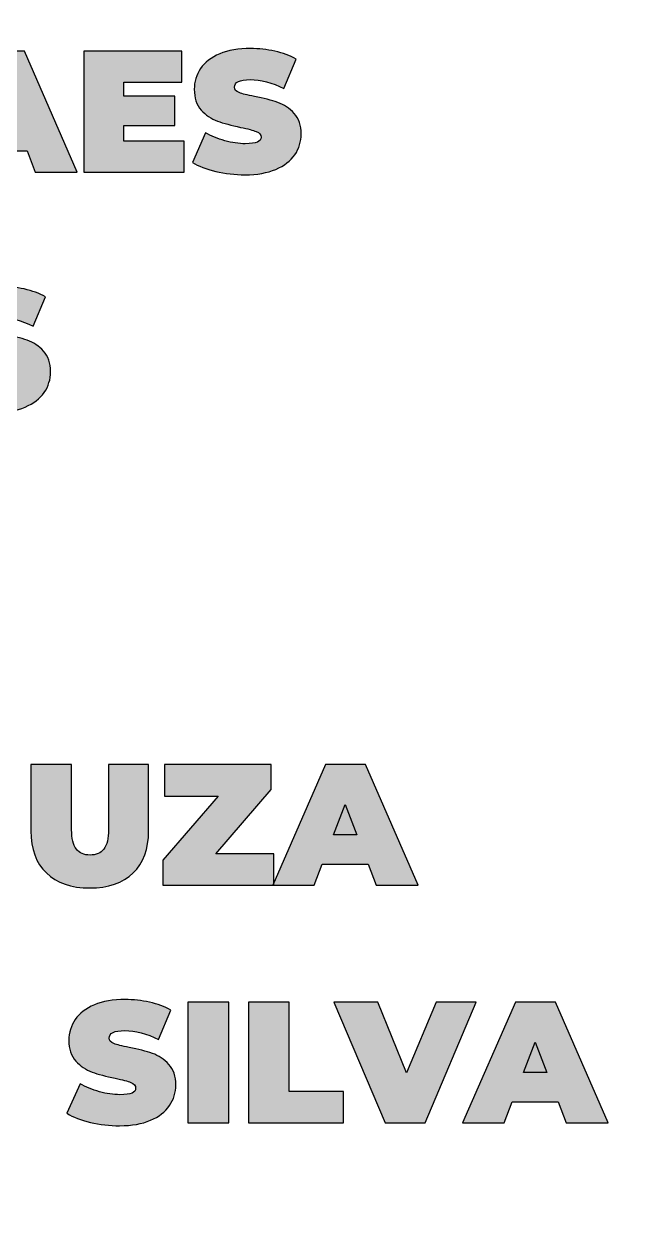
# Model space of a CAD drawing. Header units: centimetres. Extents: x -11.4 to 58.6, y -38.7 to 22.4.
# Drawn here: x 1.615 to 3.6, y 7.141 to 10.962 of the extents above; entities that cross this region are included whole.
import ezdxf

# ---------------------------------------------------------------- set-up
doc = ezdxf.new("R2010")
doc.units = ezdxf.units.CM
doc.header["$MEASUREMENT"] = 0
doc.layers.add('Camada 1', color=7, linetype='Continuous')

msp = doc.modelspace()

# ---------------------------------------------------------------- hatches: boundary and pattern name
at = {"layer": 'Camada 1', "true_color": 0x373435}
h = msp.add_hatch(color=250, dxfattribs=at)
edge = h.paths.add_edge_path()
edge.add_spline(control_points=[(1.62499, 10.55769), (1.62499, 10.55769), (1.47899, 10.55769), (1.47899, 10.55769), (1.47899, 10.55769), (1.45319, 10.49072), (1.45319, 10.49072), (1.45319, 10.49072), (1.32146, 10.49072), (1.32146, 10.49072), (1.32146, 10.49072), (1.48942, 10.87494), (1.48942, 10.87494), (1.48942, 10.87494), (1.61676, 10.87494), (1.61676, 10.87494), (1.61676, 10.87494), (1.78472, 10.49072), (1.78472, 10.49072), (1.78472, 10.49072), (1.65079, 10.49072), (1.65079, 10.49072), (1.65079, 10.49072), (1.62499, 10.55769), (1.62499, 10.55769)], knot_values=[0, 0, 0, 0, 0.125, 0.125, 0.125, 0.25, 0.25, 0.25, 0.375, 0.375, 0.375, 0.5, 0.5, 0.5, 0.625, 0.625, 0.625, 0.75, 0.75, 0.75, 0.875, 0.875, 0.875, 1, 1, 1, 1], degree=3, periodic=1)
h = msp.add_hatch(color=250, dxfattribs=at)
edge = h.paths.add_edge_path()
edge.add_spline(control_points=[(2.12503, 10.58842), (2.12503, 10.58842), (2.12503, 10.49072), (2.12503, 10.49072), (2.12503, 10.49072), (1.80558, 10.49072), (1.80558, 10.49072), (1.80558, 10.49072), (1.80558, 10.87494), (1.80558, 10.87494), (1.80558, 10.87494), (2.11789, 10.87494), (2.11789, 10.87494), (2.11789, 10.87494), (2.11789, 10.77724), (2.11789, 10.77724), (2.11789, 10.77724), (1.93292, 10.77724), (1.93292, 10.77724), (1.93292, 10.77724), (1.93292, 10.73223), (1.93292, 10.73223), (1.93292, 10.73223), (2.09539, 10.73223), (2.09539, 10.73223), (2.09539, 10.73223), (2.09539, 10.63892), (2.09539, 10.63892), (2.09539, 10.63892), (1.93292, 10.63892), (1.93292, 10.63892), (1.93292, 10.63892), (1.93292, 10.58842), (1.93292, 10.58842), (1.93292, 10.58842), (2.12503, 10.58842), (2.12503, 10.58842)], knot_values=[0, 0, 0, 0, 0.0833333, 0.0833333, 0.0833333, 0.1666667, 0.1666667, 0.1666667, 0.25, 0.25, 0.25, 0.3333333, 0.3333333, 0.3333333, 0.4166667, 0.4166667, 0.4166667, 0.5, 0.5, 0.5, 0.5833333, 0.5833333, 0.5833333, 0.6666667, 0.6666667, 0.6666667, 0.75, 0.75, 0.75, 0.8333333, 0.8333333, 0.8333333, 0.9166667, 0.9166667, 0.9166667, 1, 1, 1, 1], degree=3, periodic=1)
h = msp.add_hatch(color=250, dxfattribs=at)
edge = h.paths.add_edge_path()
edge.add_spline(control_points=[(2.31824, 10.48194), (2.2864, 10.48194), (2.25539, 10.48551), (2.2252, 10.49265), (2.19501, 10.49978), (2.17022, 10.50938), (2.15083, 10.52146), (2.15083, 10.52146), (2.19254, 10.61587), (2.19254, 10.61587), (2.21084, 10.60526), (2.23133, 10.59675), (2.25402, 10.59035), (2.2767, 10.58394), (2.29848, 10.58074), (2.31933, 10.58074), (2.33727, 10.58074), (2.35007, 10.58248), (2.35776, 10.58596), (2.36544, 10.58943), (2.36928, 10.59464), (2.36928, 10.6016), (2.36928, 10.60965), (2.36425, 10.61569), (2.35419, 10.61971), (2.34412, 10.62373), (2.32757, 10.62812), (2.30451, 10.63288), (2.27487, 10.6391), (2.25017, 10.64578), (2.23041, 10.65292), (2.21065, 10.66006), (2.19346, 10.67176), (2.17882, 10.68805), (2.16418, 10.70433), (2.15686, 10.72638), (2.15686, 10.75419), (2.15686, 10.77834), (2.16363, 10.80029), (2.17717, 10.82005), (2.19071, 10.83981), (2.21093, 10.85536), (2.23783, 10.86671), (2.26472, 10.87805), (2.29738, 10.88372), (2.3358, 10.88372), (2.36215, 10.88372), (2.38804, 10.88089), (2.41347, 10.87522), (2.4389, 10.86954), (2.46131, 10.86122), (2.48071, 10.85024), (2.48071, 10.85024), (2.44174, 10.75638), (2.44174, 10.75638), (2.40404, 10.77541), (2.36837, 10.78492), (2.3347, 10.78492), (2.3014, 10.78492), (2.28475, 10.77687), (2.28475, 10.76077), (2.28475, 10.75309), (2.28969, 10.74733), (2.29957, 10.74349), (2.30945, 10.73964), (2.32574, 10.73552), (2.34842, 10.73113), (2.3777, 10.72564), (2.4024, 10.71933), (2.42252, 10.7122), (2.44265, 10.70506), (2.46012, 10.69344), (2.47494, 10.67734), (2.48976, 10.66124), (2.49717, 10.63929), (2.49717, 10.61148), (2.49717, 10.58733), (2.4904, 10.56546), (2.47686, 10.54589), (2.46332, 10.52631), (2.44311, 10.51076), (2.41621, 10.49923), (2.38932, 10.4877), (2.35666, 10.48194), (2.31824, 10.48194)], knot_values=[0, 0, 0, 0, 0.0357143, 0.0357143, 0.0357143, 0.0714286, 0.0714286, 0.0714286, 0.1071429, 0.1071429, 0.1071429, 0.1428571, 0.1428571, 0.1428571, 0.1785714, 0.1785714, 0.1785714, 0.2142857, 0.2142857, 0.2142857, 0.25, 0.25, 0.25, 0.2857143, 0.2857143, 0.2857143, 0.3214286, 0.3214286, 0.3214286, 0.3571429, 0.3571429, 0.3571429, 0.3928571, 0.3928571, 0.3928571, 0.4285714, 0.4285714, 0.4285714, 0.4642857, 0.4642857, 0.4642857, 0.5, 0.5, 0.5, 0.5357143, 0.5357143, 0.5357143, 0.5714286, 0.5714286, 0.5714286, 0.6071429, 0.6071429, 0.6071429, 0.6428571, 0.6428571, 0.6428571, 0.6785714, 0.6785714, 0.6785714, 0.7142857, 0.7142857, 0.7142857, 0.75, 0.75, 0.75, 0.7857143, 0.7857143, 0.7857143, 0.8214286, 0.8214286, 0.8214286, 0.8571429, 0.8571429, 0.8571429, 0.8928571, 0.8928571, 0.8928571, 0.9285714, 0.9285714, 0.9285714, 0.9642857, 0.9642857, 0.9642857, 1, 1, 1, 1], degree=3, periodic=1)
h = msp.add_hatch(color=250, dxfattribs=at)
edge = h.paths.add_edge_path()
edge.add_spline(control_points=[(1.52098, 9.72503), (1.48914, 9.72503), (1.45813, 9.72859), (1.42794, 9.73573), (1.39776, 9.74287), (1.37296, 9.75247), (1.35357, 9.76455), (1.35357, 9.76455), (1.39528, 9.85896), (1.39528, 9.85896), (1.41358, 9.84835), (1.43407, 9.83984), (1.45676, 9.83343), (1.47944, 9.82703), (1.50122, 9.82383), (1.52208, 9.82383), (1.54001, 9.82383), (1.55281, 9.82556), (1.5605, 9.82904), (1.56818, 9.83252), (1.57202, 9.83773), (1.57202, 9.84468), (1.57202, 9.85274), (1.56699, 9.85877), (1.55693, 9.8628), (1.54687, 9.86682), (1.53031, 9.87121), (1.50726, 9.87597), (1.47762, 9.88219), (1.45292, 9.88887), (1.43316, 9.89601), (1.4134, 9.90314), (1.3962, 9.91485), (1.38156, 9.93114), (1.36692, 9.94742), (1.35961, 9.96946), (1.35961, 9.99727), (1.35961, 10.02143), (1.36637, 10.04338), (1.37992, 10.06314), (1.39346, 10.0829), (1.41367, 10.09845), (1.44057, 10.1098), (1.46746, 10.12114), (1.50012, 10.12681), (1.53854, 10.12681), (1.56489, 10.12681), (1.59078, 10.12398), (1.61621, 10.11831), (1.64164, 10.11263), (1.66406, 10.10431), (1.68345, 10.09333), (1.68345, 10.09333), (1.64448, 9.99947), (1.64448, 9.99947), (1.60679, 10.0185), (1.57111, 10.02801), (1.53745, 10.02801), (1.50414, 10.02801), (1.4875, 10.01996), (1.4875, 10.00386), (1.4875, 9.99618), (1.49244, 9.99042), (1.50232, 9.98657), (1.5122, 9.98273), (1.52848, 9.97861), (1.55117, 9.97422), (1.58044, 9.96873), (1.60514, 9.96242), (1.62527, 9.95529), (1.64539, 9.94815), (1.66287, 9.93653), (1.67769, 9.92043), (1.69251, 9.90433), (1.69991, 9.88238), (1.69991, 9.85456), (1.69991, 9.83041), (1.69315, 9.80855), (1.67961, 9.78897), (1.66607, 9.7694), (1.64585, 9.75385), (1.61896, 9.74232), (1.59206, 9.73079), (1.5594, 9.72503), (1.52098, 9.72503)], knot_values=[0, 0, 0, 0, 0.0357143, 0.0357143, 0.0357143, 0.0714286, 0.0714286, 0.0714286, 0.1071429, 0.1071429, 0.1071429, 0.1428571, 0.1428571, 0.1428571, 0.1785714, 0.1785714, 0.1785714, 0.2142857, 0.2142857, 0.2142857, 0.25, 0.25, 0.25, 0.2857143, 0.2857143, 0.2857143, 0.3214286, 0.3214286, 0.3214286, 0.3571429, 0.3571429, 0.3571429, 0.3928571, 0.3928571, 0.3928571, 0.4285714, 0.4285714, 0.4285714, 0.4642857, 0.4642857, 0.4642857, 0.5, 0.5, 0.5, 0.5357143, 0.5357143, 0.5357143, 0.5714286, 0.5714286, 0.5714286, 0.6071429, 0.6071429, 0.6071429, 0.6428571, 0.6428571, 0.6428571, 0.6785714, 0.6785714, 0.6785714, 0.7142857, 0.7142857, 0.7142857, 0.75, 0.75, 0.75, 0.7857143, 0.7857143, 0.7857143, 0.8214286, 0.8214286, 0.8214286, 0.8571429, 0.8571429, 0.8571429, 0.8928571, 0.8928571, 0.8928571, 0.9285714, 0.9285714, 0.9285714, 0.9642857, 0.9642857, 0.9642857, 1, 1, 1, 1], degree=3, periodic=1)
h = msp.add_hatch(color=250, dxfattribs=at)
edge = h.paths.add_edge_path()
edge.add_spline(control_points=[(1.82451, 8.2112), (1.7656, 8.2112), (1.71967, 8.22712), (1.68674, 8.25896), (1.65381, 8.29079), (1.63734, 8.33543), (1.63734, 8.39288), (1.63734, 8.39288), (1.63734, 8.6042), (1.63734, 8.6042), (1.63734, 8.6042), (1.76688, 8.6042), (1.76688, 8.6042), (1.76688, 8.6042), (1.76688, 8.39673), (1.76688, 8.39673), (1.76688, 8.36855), (1.77191, 8.34806), (1.78198, 8.33525), (1.79204, 8.32245), (1.80658, 8.31604), (1.82561, 8.31604), (1.84464, 8.31604), (1.85918, 8.32245), (1.86925, 8.33525), (1.87931, 8.34806), (1.88434, 8.36855), (1.88434, 8.39673), (1.88434, 8.39673), (1.88434, 8.6042), (1.88434, 8.6042), (1.88434, 8.6042), (2.01168, 8.6042), (2.01168, 8.6042), (2.01168, 8.6042), (2.01168, 8.39288), (2.01168, 8.39288), (2.01168, 8.33543), (1.99522, 8.29079), (1.96228, 8.25896), (1.92935, 8.22712), (1.88342, 8.2112), (1.82451, 8.2112)], knot_values=[0, 0, 0, 0, 0.0714286, 0.0714286, 0.0714286, 0.1428571, 0.1428571, 0.1428571, 0.2142857, 0.2142857, 0.2142857, 0.2857143, 0.2857143, 0.2857143, 0.3571429, 0.3571429, 0.3571429, 0.4285714, 0.4285714, 0.4285714, 0.5, 0.5, 0.5, 0.5714286, 0.5714286, 0.5714286, 0.6428571, 0.6428571, 0.6428571, 0.7142857, 0.7142857, 0.7142857, 0.7857143, 0.7857143, 0.7857143, 0.8571429, 0.8571429, 0.8571429, 0.9285714, 0.9285714, 0.9285714, 1, 1, 1, 1], degree=3, periodic=1)
h = msp.add_hatch(color=250, dxfattribs=at)
edge = h.paths.add_edge_path()
edge.add_spline(control_points=[(2.41017, 8.32043), (2.41017, 8.32043), (2.41017, 8.21999), (2.41017, 8.21999), (2.41017, 8.21999), (2.05724, 8.21999), (2.05724, 8.21999), (2.05724, 8.21999), (2.05724, 8.29957), (2.05724, 8.29957), (2.05724, 8.29957), (2.23288, 8.50376), (2.23288, 8.50376), (2.23288, 8.50376), (2.06273, 8.50376), (2.06273, 8.50376), (2.06273, 8.50376), (2.06273, 8.6042), (2.06273, 8.6042), (2.06273, 8.6042), (2.40139, 8.6042), (2.40139, 8.6042), (2.40139, 8.6042), (2.40139, 8.52462), (2.40139, 8.52462), (2.40139, 8.52462), (2.22575, 8.32043), (2.22575, 8.32043), (2.22575, 8.32043), (2.41017, 8.32043), (2.41017, 8.32043)], knot_values=[0, 0, 0, 0, 0.1, 0.1, 0.1, 0.2, 0.2, 0.2, 0.3, 0.3, 0.3, 0.4, 0.4, 0.4, 0.5, 0.5, 0.5, 0.6, 0.6, 0.6, 0.7, 0.7, 0.7, 0.8, 0.8, 0.8, 0.9, 0.9, 0.9, 1, 1, 1, 1], degree=3, periodic=1)
h = msp.add_hatch(color=250, dxfattribs=at)
edge = h.paths.add_edge_path()
edge.add_spline(control_points=[(2.70986, 8.28695), (2.70986, 8.28695), (2.56386, 8.28695), (2.56386, 8.28695), (2.56386, 8.28695), (2.53806, 8.21999), (2.53806, 8.21999), (2.53806, 8.21999), (2.40633, 8.21999), (2.40633, 8.21999), (2.40633, 8.21999), (2.57429, 8.6042), (2.57429, 8.6042), (2.57429, 8.6042), (2.70163, 8.6042), (2.70163, 8.6042), (2.70163, 8.6042), (2.86959, 8.21999), (2.86959, 8.21999), (2.86959, 8.21999), (2.73566, 8.21999), (2.73566, 8.21999), (2.73566, 8.21999), (2.70986, 8.28695), (2.70986, 8.28695)], knot_values=[0, 0, 0, 0, 0.125, 0.125, 0.125, 0.25, 0.25, 0.25, 0.375, 0.375, 0.375, 0.5, 0.5, 0.5, 0.625, 0.625, 0.625, 0.75, 0.75, 0.75, 0.875, 0.875, 0.875, 1, 1, 1, 1], degree=3, periodic=1)
h = msp.add_hatch(color=250, dxfattribs=at)
edge = h.paths.add_edge_path()
edge.add_spline(control_points=[(2.67419, 8.38026), (2.67419, 8.38026), (2.63686, 8.47686), (2.63686, 8.47686), (2.63686, 8.47686), (2.59954, 8.38026), (2.59954, 8.38026), (2.59954, 8.38026), (2.67419, 8.38026), (2.67419, 8.38026)], knot_values=[0, 0, 0, 0, 0.3333333, 0.3333333, 0.3333333, 0.6666667, 0.6666667, 0.6666667, 1, 1, 1, 1], degree=3, periodic=1)
h = msp.add_hatch(color=250, dxfattribs=at)
edge = h.paths.add_edge_path()
edge.add_spline(control_points=[(1.91947, 7.45429), (1.88763, 7.45429), (1.85662, 7.45786), (1.82644, 7.465), (1.79625, 7.47213), (1.77145, 7.48174), (1.75206, 7.49381), (1.75206, 7.49381), (1.79377, 7.58822), (1.79377, 7.58822), (1.81207, 7.57761), (1.83256, 7.5691), (1.85525, 7.5627), (1.87794, 7.55629), (1.89971, 7.55309), (1.92057, 7.55309), (1.9385, 7.55309), (1.9513, 7.55483), (1.95899, 7.55831), (1.96667, 7.56178), (1.97052, 7.56699), (1.97052, 7.57395), (1.97052, 7.582), (1.96548, 7.58804), (1.95542, 7.59206), (1.94536, 7.59608), (1.9288, 7.60048), (1.90575, 7.60523), (1.87611, 7.61145), (1.85141, 7.61814), (1.83165, 7.62527), (1.81189, 7.63241), (1.79469, 7.64411), (1.78005, 7.6604), (1.76541, 7.67668), (1.7581, 7.69873), (1.7581, 7.72654), (1.7581, 7.75069), (1.76486, 7.77264), (1.77841, 7.7924), (1.79195, 7.81216), (1.81216, 7.82771), (1.83906, 7.83906), (1.86595, 7.8504), (1.89861, 7.85607), (1.93703, 7.85607), (1.96338, 7.85607), (1.98927, 7.85324), (2.0147, 7.84757), (2.04013, 7.84189), (2.06255, 7.83357), (2.08194, 7.82259), (2.08194, 7.82259), (2.04297, 7.72873), (2.04297, 7.72873), (2.00528, 7.74776), (1.9696, 7.75728), (1.93594, 7.75728), (1.90264, 7.75728), (1.88599, 7.74922), (1.88599, 7.73312), (1.88599, 7.72544), (1.89093, 7.71968), (1.90081, 7.71584), (1.91069, 7.71199), (1.92697, 7.70788), (1.94966, 7.70348), (1.97893, 7.698), (2.00363, 7.69169), (2.02376, 7.68455), (2.04388, 7.67741), (2.06136, 7.66579), (2.07618, 7.64969), (2.091, 7.63359), (2.09841, 7.61164), (2.09841, 7.58383), (2.09841, 7.55968), (2.09164, 7.53781), (2.0781, 7.51824), (2.06456, 7.49866), (2.04434, 7.48311), (2.01745, 7.47158), (1.99055, 7.46005), (1.95789, 7.45429), (1.91947, 7.45429)], knot_values=[0, 0, 0, 0, 0.0357143, 0.0357143, 0.0357143, 0.0714286, 0.0714286, 0.0714286, 0.1071429, 0.1071429, 0.1071429, 0.1428571, 0.1428571, 0.1428571, 0.1785714, 0.1785714, 0.1785714, 0.2142857, 0.2142857, 0.2142857, 0.25, 0.25, 0.25, 0.2857143, 0.2857143, 0.2857143, 0.3214286, 0.3214286, 0.3214286, 0.3571429, 0.3571429, 0.3571429, 0.3928571, 0.3928571, 0.3928571, 0.4285714, 0.4285714, 0.4285714, 0.4642857, 0.4642857, 0.4642857, 0.5, 0.5, 0.5, 0.5357143, 0.5357143, 0.5357143, 0.5714286, 0.5714286, 0.5714286, 0.6071429, 0.6071429, 0.6071429, 0.6428571, 0.6428571, 0.6428571, 0.6785714, 0.6785714, 0.6785714, 0.7142857, 0.7142857, 0.7142857, 0.75, 0.75, 0.75, 0.7857143, 0.7857143, 0.7857143, 0.8214286, 0.8214286, 0.8214286, 0.8571429, 0.8571429, 0.8571429, 0.8928571, 0.8928571, 0.8928571, 0.9285714, 0.9285714, 0.9285714, 0.9642857, 0.9642857, 0.9642857, 1, 1, 1, 1], degree=3, periodic=1)
h = msp.add_hatch(color=250, dxfattribs=at)
edge = h.paths.add_edge_path()
edge.add_spline(control_points=[(2.13683, 7.84729), (2.13683, 7.84729), (2.26636, 7.84729), (2.26636, 7.84729), (2.26636, 7.84729), (2.26636, 7.46307), (2.26636, 7.46307), (2.26636, 7.46307), (2.13683, 7.46307), (2.13683, 7.46307), (2.13683, 7.46307), (2.13683, 7.84729), (2.13683, 7.84729)], knot_values=[0, 0, 0, 0, 0.25, 0.25, 0.25, 0.5, 0.5, 0.5, 0.75, 0.75, 0.75, 1, 1, 1, 1], degree=3, periodic=1)
h = msp.add_hatch(color=250, dxfattribs=at)
edge = h.paths.add_edge_path()
edge.add_spline(control_points=[(2.32894, 7.84729), (2.32894, 7.84729), (2.45847, 7.84729), (2.45847, 7.84729), (2.45847, 7.84729), (2.45847, 7.56352), (2.45847, 7.56352), (2.45847, 7.56352), (2.63192, 7.56352), (2.63192, 7.56352), (2.63192, 7.56352), (2.63192, 7.46307), (2.63192, 7.46307), (2.63192, 7.46307), (2.32894, 7.46307), (2.32894, 7.46307), (2.32894, 7.46307), (2.32894, 7.84729), (2.32894, 7.84729)], knot_values=[0, 0, 0, 0, 0.1666667, 0.1666667, 0.1666667, 0.3333333, 0.3333333, 0.3333333, 0.5, 0.5, 0.5, 0.6666667, 0.6666667, 0.6666667, 0.8333333, 0.8333333, 0.8333333, 1, 1, 1, 1], degree=3, periodic=1)
h = msp.add_hatch(color=250, dxfattribs=at)
edge = h.paths.add_edge_path()
edge.add_spline(control_points=[(3.05347, 7.84729), (3.05347, 7.84729), (2.891, 7.46307), (2.891, 7.46307), (2.891, 7.46307), (2.76365, 7.46307), (2.76365, 7.46307), (2.76365, 7.46307), (2.60118, 7.84729), (2.60118, 7.84729), (2.60118, 7.84729), (2.7406, 7.84729), (2.7406, 7.84729), (2.7406, 7.84729), (2.83226, 7.6228), (2.83226, 7.6228), (2.83226, 7.6228), (2.92612, 7.84729), (2.92612, 7.84729), (2.92612, 7.84729), (3.05347, 7.84729), (3.05347, 7.84729)], knot_values=[0, 0, 0, 0, 0.1428571, 0.1428571, 0.1428571, 0.2857143, 0.2857143, 0.2857143, 0.4285714, 0.4285714, 0.4285714, 0.5714286, 0.5714286, 0.5714286, 0.7142857, 0.7142857, 0.7142857, 0.8571429, 0.8571429, 0.8571429, 1, 1, 1, 1], degree=3, periodic=1)
h = msp.add_hatch(color=250, dxfattribs=at)
edge = h.paths.add_edge_path()
edge.add_spline(control_points=[(3.31419, 7.53004), (3.31419, 7.53004), (3.16818, 7.53004), (3.16818, 7.53004), (3.16818, 7.53004), (3.14238, 7.46307), (3.14238, 7.46307), (3.14238, 7.46307), (3.01065, 7.46307), (3.01065, 7.46307), (3.01065, 7.46307), (3.17861, 7.84729), (3.17861, 7.84729), (3.17861, 7.84729), (3.30595, 7.84729), (3.30595, 7.84729), (3.30595, 7.84729), (3.47391, 7.46307), (3.47391, 7.46307), (3.47391, 7.46307), (3.33998, 7.46307), (3.33998, 7.46307), (3.33998, 7.46307), (3.31419, 7.53004), (3.31419, 7.53004)], knot_values=[0, 0, 0, 0, 0.125, 0.125, 0.125, 0.25, 0.25, 0.25, 0.375, 0.375, 0.375, 0.5, 0.5, 0.5, 0.625, 0.625, 0.625, 0.75, 0.75, 0.75, 0.875, 0.875, 0.875, 1, 1, 1, 1], degree=3, periodic=1)
h = msp.add_hatch(color=250, dxfattribs=at)
edge = h.paths.add_edge_path()
edge.add_spline(control_points=[(3.27851, 7.62335), (3.27851, 7.62335), (3.24118, 7.71995), (3.24118, 7.71995), (3.24118, 7.71995), (3.20386, 7.62335), (3.20386, 7.62335), (3.20386, 7.62335), (3.27851, 7.62335), (3.27851, 7.62335)], knot_values=[0, 0, 0, 0, 0.3333333, 0.3333333, 0.3333333, 0.6666667, 0.6666667, 0.6666667, 1, 1, 1, 1], degree=3, periodic=1)

# ---------------------------------------------------------------- linework, layer by layer
at = {"layer": 'Camada 1', "color": 250, "lineweight": 20}
msp.add_open_spline([(-6.39065, 22.42335), (-6.39065, 22.42335), (-3.39065, 22.42335), (-3.39065, 22.42335), (2.10935, 22.42335), (6.60935, 17.92336), (6.60935, 12.42336), (6.60935, 12.42336), (6.60935, -27.57665), (6.60935, -27.57665), (6.60935, -27.57665), (-11.39065, -27.57665), (-11.39065, -27.57665), (-11.39065, -27.57665), (-11.39065, 17.42334), (-11.39065, 17.42334), (-11.39065, 20.17334), (-9.14065, 22.42335), (-6.39065, 22.42335)], degree=3, knots=[0, 0, 0, 0, 0.1666667, 0.1666667, 0.1666667, 0.3333333, 0.3333333, 0.3333333, 0.5, 0.5, 0.5, 0.6666667, 0.6666667, 0.6666667, 0.8333333, 0.8333333, 0.8333333, 1, 1, 1, 1], dxfattribs=at)
at = {"layer": 'Camada 1', "color": 250}
for points, knots in [([(1.62499, 10.55769), (1.62499, 10.55769), (1.47899, 10.55769), (1.47899, 10.55769), (1.47899, 10.55769), (1.45319, 10.49072), (1.45319, 10.49072), (1.45319, 10.49072), (1.32146, 10.49072), (1.32146, 10.49072), (1.32146, 10.49072), (1.48942, 10.87494), (1.48942, 10.87494), (1.48942, 10.87494), (1.61676, 10.87494), (1.61676, 10.87494), (1.61676, 10.87494), (1.78472, 10.49072), (1.78472, 10.49072), (1.78472, 10.49072), (1.65079, 10.49072), (1.65079, 10.49072), (1.65079, 10.49072), (1.62499, 10.55769), (1.62499, 10.55769)], [0, 0, 0, 0, 0.125, 0.125, 0.125, 0.25, 0.25, 0.25, 0.375, 0.375, 0.375, 0.5, 0.5, 0.5, 0.625, 0.625, 0.625, 0.75, 0.75, 0.75, 0.875, 0.875, 0.875, 1, 1, 1, 1]), ([(2.12503, 10.58842), (2.12503, 10.58842), (2.12503, 10.49072), (2.12503, 10.49072), (2.12503, 10.49072), (1.80558, 10.49072), (1.80558, 10.49072), (1.80558, 10.49072), (1.80558, 10.87494), (1.80558, 10.87494), (1.80558, 10.87494), (2.11789, 10.87494), (2.11789, 10.87494), (2.11789, 10.87494), (2.11789, 10.77724), (2.11789, 10.77724), (2.11789, 10.77724), (1.93292, 10.77724), (1.93292, 10.77724), (1.93292, 10.77724), (1.93292, 10.73223), (1.93292, 10.73223), (1.93292, 10.73223), (2.09539, 10.73223), (2.09539, 10.73223), (2.09539, 10.73223), (2.09539, 10.63892), (2.09539, 10.63892), (2.09539, 10.63892), (1.93292, 10.63892), (1.93292, 10.63892), (1.93292, 10.63892), (1.93292, 10.58842), (1.93292, 10.58842), (1.93292, 10.58842), (2.12503, 10.58842), (2.12503, 10.58842)], [0, 0, 0, 0, 0.0833333, 0.0833333, 0.0833333, 0.1666667, 0.1666667, 0.1666667, 0.25, 0.25, 0.25, 0.3333333, 0.3333333, 0.3333333, 0.4166667, 0.4166667, 0.4166667, 0.5, 0.5, 0.5, 0.5833333, 0.5833333, 0.5833333, 0.6666667, 0.6666667, 0.6666667, 0.75, 0.75, 0.75, 0.8333333, 0.8333333, 0.8333333, 0.9166667, 0.9166667, 0.9166667, 1, 1, 1, 1]), ([(2.31824, 10.48194), (2.2864, 10.48194), (2.25539, 10.48551), (2.2252, 10.49265), (2.19501, 10.49978), (2.17022, 10.50938), (2.15083, 10.52146), (2.15083, 10.52146), (2.19254, 10.61587), (2.19254, 10.61587), (2.21084, 10.60526), (2.23133, 10.59675), (2.25402, 10.59035), (2.2767, 10.58394), (2.29848, 10.58074), (2.31933, 10.58074), (2.33727, 10.58074), (2.35007, 10.58248), (2.35776, 10.58596), (2.36544, 10.58943), (2.36928, 10.59464), (2.36928, 10.6016), (2.36928, 10.60965), (2.36425, 10.61569), (2.35419, 10.61971), (2.34412, 10.62373), (2.32757, 10.62812), (2.30451, 10.63288), (2.27487, 10.6391), (2.25017, 10.64578), (2.23041, 10.65292), (2.21065, 10.66006), (2.19346, 10.67176), (2.17882, 10.68805), (2.16418, 10.70433), (2.15686, 10.72638), (2.15686, 10.75419), (2.15686, 10.77834), (2.16363, 10.80029), (2.17717, 10.82005), (2.19071, 10.83981), (2.21093, 10.85536), (2.23783, 10.86671), (2.26472, 10.87805), (2.29738, 10.88372), (2.3358, 10.88372), (2.36215, 10.88372), (2.38804, 10.88089), (2.41347, 10.87522), (2.4389, 10.86954), (2.46131, 10.86122), (2.48071, 10.85024), (2.48071, 10.85024), (2.44174, 10.75638), (2.44174, 10.75638), (2.40404, 10.77541), (2.36837, 10.78492), (2.3347, 10.78492), (2.3014, 10.78492), (2.28475, 10.77687), (2.28475, 10.76077), (2.28475, 10.75309), (2.28969, 10.74733), (2.29957, 10.74349), (2.30945, 10.73964), (2.32574, 10.73552), (2.34842, 10.73113), (2.3777, 10.72564), (2.4024, 10.71933), (2.42252, 10.7122), (2.44265, 10.70506), (2.46012, 10.69344), (2.47494, 10.67734), (2.48976, 10.66124), (2.49717, 10.63929), (2.49717, 10.61148), (2.49717, 10.58733), (2.4904, 10.56546), (2.47686, 10.54589), (2.46332, 10.52631), (2.44311, 10.51076), (2.41621, 10.49923), (2.38932, 10.4877), (2.35666, 10.48194), (2.31824, 10.48194)], [0, 0, 0, 0, 0.0357143, 0.0357143, 0.0357143, 0.0714286, 0.0714286, 0.0714286, 0.1071429, 0.1071429, 0.1071429, 0.1428571, 0.1428571, 0.1428571, 0.1785714, 0.1785714, 0.1785714, 0.2142857, 0.2142857, 0.2142857, 0.25, 0.25, 0.25, 0.2857143, 0.2857143, 0.2857143, 0.3214286, 0.3214286, 0.3214286, 0.3571429, 0.3571429, 0.3571429, 0.3928571, 0.3928571, 0.3928571, 0.4285714, 0.4285714, 0.4285714, 0.4642857, 0.4642857, 0.4642857, 0.5, 0.5, 0.5, 0.5357143, 0.5357143, 0.5357143, 0.5714286, 0.5714286, 0.5714286, 0.6071429, 0.6071429, 0.6071429, 0.6428571, 0.6428571, 0.6428571, 0.6785714, 0.6785714, 0.6785714, 0.7142857, 0.7142857, 0.7142857, 0.75, 0.75, 0.75, 0.7857143, 0.7857143, 0.7857143, 0.8214286, 0.8214286, 0.8214286, 0.8571429, 0.8571429, 0.8571429, 0.8928571, 0.8928571, 0.8928571, 0.9285714, 0.9285714, 0.9285714, 0.9642857, 0.9642857, 0.9642857, 1, 1, 1, 1]), ([(1.52098, 9.72503), (1.48914, 9.72503), (1.45813, 9.72859), (1.42794, 9.73573), (1.39776, 9.74287), (1.37296, 9.75247), (1.35357, 9.76455), (1.35357, 9.76455), (1.39528, 9.85896), (1.39528, 9.85896), (1.41358, 9.84835), (1.43407, 9.83984), (1.45676, 9.83343), (1.47944, 9.82703), (1.50122, 9.82383), (1.52208, 9.82383), (1.54001, 9.82383), (1.55281, 9.82556), (1.5605, 9.82904), (1.56818, 9.83252), (1.57202, 9.83773), (1.57202, 9.84468), (1.57202, 9.85274), (1.56699, 9.85877), (1.55693, 9.8628), (1.54687, 9.86682), (1.53031, 9.87121), (1.50726, 9.87597), (1.47762, 9.88219), (1.45292, 9.88887), (1.43316, 9.89601), (1.4134, 9.90314), (1.3962, 9.91485), (1.38156, 9.93114), (1.36692, 9.94742), (1.35961, 9.96946), (1.35961, 9.99727), (1.35961, 10.02143), (1.36637, 10.04338), (1.37992, 10.06314), (1.39346, 10.0829), (1.41367, 10.09845), (1.44057, 10.1098), (1.46746, 10.12114), (1.50012, 10.12681), (1.53854, 10.12681), (1.56489, 10.12681), (1.59078, 10.12398), (1.61621, 10.11831), (1.64164, 10.11263), (1.66406, 10.10431), (1.68345, 10.09333), (1.68345, 10.09333), (1.64448, 9.99947), (1.64448, 9.99947), (1.60679, 10.0185), (1.57111, 10.02801), (1.53745, 10.02801), (1.50414, 10.02801), (1.4875, 10.01996), (1.4875, 10.00386), (1.4875, 9.99618), (1.49244, 9.99042), (1.50232, 9.98657), (1.5122, 9.98273), (1.52848, 9.97861), (1.55117, 9.97422), (1.58044, 9.96873), (1.60514, 9.96242), (1.62527, 9.95529), (1.64539, 9.94815), (1.66287, 9.93653), (1.67769, 9.92043), (1.69251, 9.90433), (1.69991, 9.88238), (1.69991, 9.85456), (1.69991, 9.83041), (1.69315, 9.80855), (1.67961, 9.78897), (1.66607, 9.7694), (1.64585, 9.75385), (1.61896, 9.74232), (1.59206, 9.73079), (1.5594, 9.72503), (1.52098, 9.72503)], [0, 0, 0, 0, 0.0357143, 0.0357143, 0.0357143, 0.0714286, 0.0714286, 0.0714286, 0.1071429, 0.1071429, 0.1071429, 0.1428571, 0.1428571, 0.1428571, 0.1785714, 0.1785714, 0.1785714, 0.2142857, 0.2142857, 0.2142857, 0.25, 0.25, 0.25, 0.2857143, 0.2857143, 0.2857143, 0.3214286, 0.3214286, 0.3214286, 0.3571429, 0.3571429, 0.3571429, 0.3928571, 0.3928571, 0.3928571, 0.4285714, 0.4285714, 0.4285714, 0.4642857, 0.4642857, 0.4642857, 0.5, 0.5, 0.5, 0.5357143, 0.5357143, 0.5357143, 0.5714286, 0.5714286, 0.5714286, 0.6071429, 0.6071429, 0.6071429, 0.6428571, 0.6428571, 0.6428571, 0.6785714, 0.6785714, 0.6785714, 0.7142857, 0.7142857, 0.7142857, 0.75, 0.75, 0.75, 0.7857143, 0.7857143, 0.7857143, 0.8214286, 0.8214286, 0.8214286, 0.8571429, 0.8571429, 0.8571429, 0.8928571, 0.8928571, 0.8928571, 0.9285714, 0.9285714, 0.9285714, 0.9642857, 0.9642857, 0.9642857, 1, 1, 1, 1]), ([(1.82451, 8.2112), (1.7656, 8.2112), (1.71967, 8.22712), (1.68674, 8.25896), (1.65381, 8.29079), (1.63734, 8.33543), (1.63734, 8.39288), (1.63734, 8.39288), (1.63734, 8.6042), (1.63734, 8.6042), (1.63734, 8.6042), (1.76688, 8.6042), (1.76688, 8.6042), (1.76688, 8.6042), (1.76688, 8.39673), (1.76688, 8.39673), (1.76688, 8.36855), (1.77191, 8.34806), (1.78198, 8.33525), (1.79204, 8.32245), (1.80658, 8.31604), (1.82561, 8.31604), (1.84464, 8.31604), (1.85918, 8.32245), (1.86925, 8.33525), (1.87931, 8.34806), (1.88434, 8.36855), (1.88434, 8.39673), (1.88434, 8.39673), (1.88434, 8.6042), (1.88434, 8.6042), (1.88434, 8.6042), (2.01168, 8.6042), (2.01168, 8.6042), (2.01168, 8.6042), (2.01168, 8.39288), (2.01168, 8.39288), (2.01168, 8.33543), (1.99522, 8.29079), (1.96228, 8.25896), (1.92935, 8.22712), (1.88342, 8.2112), (1.82451, 8.2112)], [0, 0, 0, 0, 0.0714286, 0.0714286, 0.0714286, 0.1428571, 0.1428571, 0.1428571, 0.2142857, 0.2142857, 0.2142857, 0.2857143, 0.2857143, 0.2857143, 0.3571429, 0.3571429, 0.3571429, 0.4285714, 0.4285714, 0.4285714, 0.5, 0.5, 0.5, 0.5714286, 0.5714286, 0.5714286, 0.6428571, 0.6428571, 0.6428571, 0.7142857, 0.7142857, 0.7142857, 0.7857143, 0.7857143, 0.7857143, 0.8571429, 0.8571429, 0.8571429, 0.9285714, 0.9285714, 0.9285714, 1, 1, 1, 1]), ([(2.41017, 8.32043), (2.41017, 8.32043), (2.41017, 8.21999), (2.41017, 8.21999), (2.41017, 8.21999), (2.05724, 8.21999), (2.05724, 8.21999), (2.05724, 8.21999), (2.05724, 8.29957), (2.05724, 8.29957), (2.05724, 8.29957), (2.23288, 8.50376), (2.23288, 8.50376), (2.23288, 8.50376), (2.06273, 8.50376), (2.06273, 8.50376), (2.06273, 8.50376), (2.06273, 8.6042), (2.06273, 8.6042), (2.06273, 8.6042), (2.40139, 8.6042), (2.40139, 8.6042), (2.40139, 8.6042), (2.40139, 8.52462), (2.40139, 8.52462), (2.40139, 8.52462), (2.22575, 8.32043), (2.22575, 8.32043), (2.22575, 8.32043), (2.41017, 8.32043), (2.41017, 8.32043)], [0, 0, 0, 0, 0.1, 0.1, 0.1, 0.2, 0.2, 0.2, 0.3, 0.3, 0.3, 0.4, 0.4, 0.4, 0.5, 0.5, 0.5, 0.6, 0.6, 0.6, 0.7, 0.7, 0.7, 0.8, 0.8, 0.8, 0.9, 0.9, 0.9, 1, 1, 1, 1]), ([(2.70986, 8.28695), (2.70986, 8.28695), (2.56386, 8.28695), (2.56386, 8.28695), (2.56386, 8.28695), (2.53806, 8.21999), (2.53806, 8.21999), (2.53806, 8.21999), (2.40633, 8.21999), (2.40633, 8.21999), (2.40633, 8.21999), (2.57429, 8.6042), (2.57429, 8.6042), (2.57429, 8.6042), (2.70163, 8.6042), (2.70163, 8.6042), (2.70163, 8.6042), (2.86959, 8.21999), (2.86959, 8.21999), (2.86959, 8.21999), (2.73566, 8.21999), (2.73566, 8.21999), (2.73566, 8.21999), (2.70986, 8.28695), (2.70986, 8.28695)], [0, 0, 0, 0, 0.125, 0.125, 0.125, 0.25, 0.25, 0.25, 0.375, 0.375, 0.375, 0.5, 0.5, 0.5, 0.625, 0.625, 0.625, 0.75, 0.75, 0.75, 0.875, 0.875, 0.875, 1, 1, 1, 1]), ([(2.67419, 8.38026), (2.67419, 8.38026), (2.63686, 8.47686), (2.63686, 8.47686), (2.63686, 8.47686), (2.59954, 8.38026), (2.59954, 8.38026), (2.59954, 8.38026), (2.67419, 8.38026), (2.67419, 8.38026)], [0, 0, 0, 0, 0.3333333, 0.3333333, 0.3333333, 0.6666667, 0.6666667, 0.6666667, 1, 1, 1, 1]), ([(1.91947, 7.45429), (1.88763, 7.45429), (1.85662, 7.45786), (1.82644, 7.465), (1.79625, 7.47213), (1.77145, 7.48174), (1.75206, 7.49381), (1.75206, 7.49381), (1.79377, 7.58822), (1.79377, 7.58822), (1.81207, 7.57761), (1.83256, 7.5691), (1.85525, 7.5627), (1.87794, 7.55629), (1.89971, 7.55309), (1.92057, 7.55309), (1.9385, 7.55309), (1.9513, 7.55483), (1.95899, 7.55831), (1.96667, 7.56178), (1.97052, 7.56699), (1.97052, 7.57395), (1.97052, 7.582), (1.96548, 7.58804), (1.95542, 7.59206), (1.94536, 7.59608), (1.9288, 7.60048), (1.90575, 7.60523), (1.87611, 7.61145), (1.85141, 7.61814), (1.83165, 7.62527), (1.81189, 7.63241), (1.79469, 7.64411), (1.78005, 7.6604), (1.76541, 7.67668), (1.7581, 7.69873), (1.7581, 7.72654), (1.7581, 7.75069), (1.76486, 7.77264), (1.77841, 7.7924), (1.79195, 7.81216), (1.81216, 7.82771), (1.83906, 7.83906), (1.86595, 7.8504), (1.89861, 7.85607), (1.93703, 7.85607), (1.96338, 7.85607), (1.98927, 7.85324), (2.0147, 7.84757), (2.04013, 7.84189), (2.06255, 7.83357), (2.08194, 7.82259), (2.08194, 7.82259), (2.04297, 7.72873), (2.04297, 7.72873), (2.00528, 7.74776), (1.9696, 7.75728), (1.93594, 7.75728), (1.90264, 7.75728), (1.88599, 7.74922), (1.88599, 7.73312), (1.88599, 7.72544), (1.89093, 7.71968), (1.90081, 7.71584), (1.91069, 7.71199), (1.92697, 7.70788), (1.94966, 7.70348), (1.97893, 7.698), (2.00363, 7.69169), (2.02376, 7.68455), (2.04388, 7.67741), (2.06136, 7.66579), (2.07618, 7.64969), (2.091, 7.63359), (2.09841, 7.61164), (2.09841, 7.58383), (2.09841, 7.55968), (2.09164, 7.53781), (2.0781, 7.51824), (2.06456, 7.49866), (2.04434, 7.48311), (2.01745, 7.47158), (1.99055, 7.46005), (1.95789, 7.45429), (1.91947, 7.45429)], [0, 0, 0, 0, 0.0357143, 0.0357143, 0.0357143, 0.0714286, 0.0714286, 0.0714286, 0.1071429, 0.1071429, 0.1071429, 0.1428571, 0.1428571, 0.1428571, 0.1785714, 0.1785714, 0.1785714, 0.2142857, 0.2142857, 0.2142857, 0.25, 0.25, 0.25, 0.2857143, 0.2857143, 0.2857143, 0.3214286, 0.3214286, 0.3214286, 0.3571429, 0.3571429, 0.3571429, 0.3928571, 0.3928571, 0.3928571, 0.4285714, 0.4285714, 0.4285714, 0.4642857, 0.4642857, 0.4642857, 0.5, 0.5, 0.5, 0.5357143, 0.5357143, 0.5357143, 0.5714286, 0.5714286, 0.5714286, 0.6071429, 0.6071429, 0.6071429, 0.6428571, 0.6428571, 0.6428571, 0.6785714, 0.6785714, 0.6785714, 0.7142857, 0.7142857, 0.7142857, 0.75, 0.75, 0.75, 0.7857143, 0.7857143, 0.7857143, 0.8214286, 0.8214286, 0.8214286, 0.8571429, 0.8571429, 0.8571429, 0.8928571, 0.8928571, 0.8928571, 0.9285714, 0.9285714, 0.9285714, 0.9642857, 0.9642857, 0.9642857, 1, 1, 1, 1]), ([(2.13683, 7.84729), (2.13683, 7.84729), (2.26636, 7.84729), (2.26636, 7.84729), (2.26636, 7.84729), (2.26636, 7.46307), (2.26636, 7.46307), (2.26636, 7.46307), (2.13683, 7.46307), (2.13683, 7.46307), (2.13683, 7.46307), (2.13683, 7.84729), (2.13683, 7.84729)], [0, 0, 0, 0, 0.25, 0.25, 0.25, 0.5, 0.5, 0.5, 0.75, 0.75, 0.75, 1, 1, 1, 1]), ([(2.32894, 7.84729), (2.32894, 7.84729), (2.45847, 7.84729), (2.45847, 7.84729), (2.45847, 7.84729), (2.45847, 7.56352), (2.45847, 7.56352), (2.45847, 7.56352), (2.63192, 7.56352), (2.63192, 7.56352), (2.63192, 7.56352), (2.63192, 7.46307), (2.63192, 7.46307), (2.63192, 7.46307), (2.32894, 7.46307), (2.32894, 7.46307), (2.32894, 7.46307), (2.32894, 7.84729), (2.32894, 7.84729)], [0, 0, 0, 0, 0.1666667, 0.1666667, 0.1666667, 0.3333333, 0.3333333, 0.3333333, 0.5, 0.5, 0.5, 0.6666667, 0.6666667, 0.6666667, 0.8333333, 0.8333333, 0.8333333, 1, 1, 1, 1]), ([(3.05347, 7.84729), (3.05347, 7.84729), (2.891, 7.46307), (2.891, 7.46307), (2.891, 7.46307), (2.76365, 7.46307), (2.76365, 7.46307), (2.76365, 7.46307), (2.60118, 7.84729), (2.60118, 7.84729), (2.60118, 7.84729), (2.7406, 7.84729), (2.7406, 7.84729), (2.7406, 7.84729), (2.83226, 7.6228), (2.83226, 7.6228), (2.83226, 7.6228), (2.92612, 7.84729), (2.92612, 7.84729), (2.92612, 7.84729), (3.05347, 7.84729), (3.05347, 7.84729)], [0, 0, 0, 0, 0.1428571, 0.1428571, 0.1428571, 0.2857143, 0.2857143, 0.2857143, 0.4285714, 0.4285714, 0.4285714, 0.5714286, 0.5714286, 0.5714286, 0.7142857, 0.7142857, 0.7142857, 0.8571429, 0.8571429, 0.8571429, 1, 1, 1, 1]), ([(3.31419, 7.53004), (3.31419, 7.53004), (3.16818, 7.53004), (3.16818, 7.53004), (3.16818, 7.53004), (3.14238, 7.46307), (3.14238, 7.46307), (3.14238, 7.46307), (3.01065, 7.46307), (3.01065, 7.46307), (3.01065, 7.46307), (3.17861, 7.84729), (3.17861, 7.84729), (3.17861, 7.84729), (3.30595, 7.84729), (3.30595, 7.84729), (3.30595, 7.84729), (3.47391, 7.46307), (3.47391, 7.46307), (3.47391, 7.46307), (3.33998, 7.46307), (3.33998, 7.46307), (3.33998, 7.46307), (3.31419, 7.53004), (3.31419, 7.53004)], [0, 0, 0, 0, 0.125, 0.125, 0.125, 0.25, 0.25, 0.25, 0.375, 0.375, 0.375, 0.5, 0.5, 0.5, 0.625, 0.625, 0.625, 0.75, 0.75, 0.75, 0.875, 0.875, 0.875, 1, 1, 1, 1]), ([(3.27851, 7.62335), (3.27851, 7.62335), (3.24118, 7.71995), (3.24118, 7.71995), (3.24118, 7.71995), (3.20386, 7.62335), (3.20386, 7.62335), (3.20386, 7.62335), (3.27851, 7.62335), (3.27851, 7.62335)], [0, 0, 0, 0, 0.3333333, 0.3333333, 0.3333333, 0.6666667, 0.6666667, 0.6666667, 1, 1, 1, 1])]:
    msp.add_open_spline(points, degree=3, knots=knots, dxfattribs=at)

doc.saveas('drawing.dxf')
